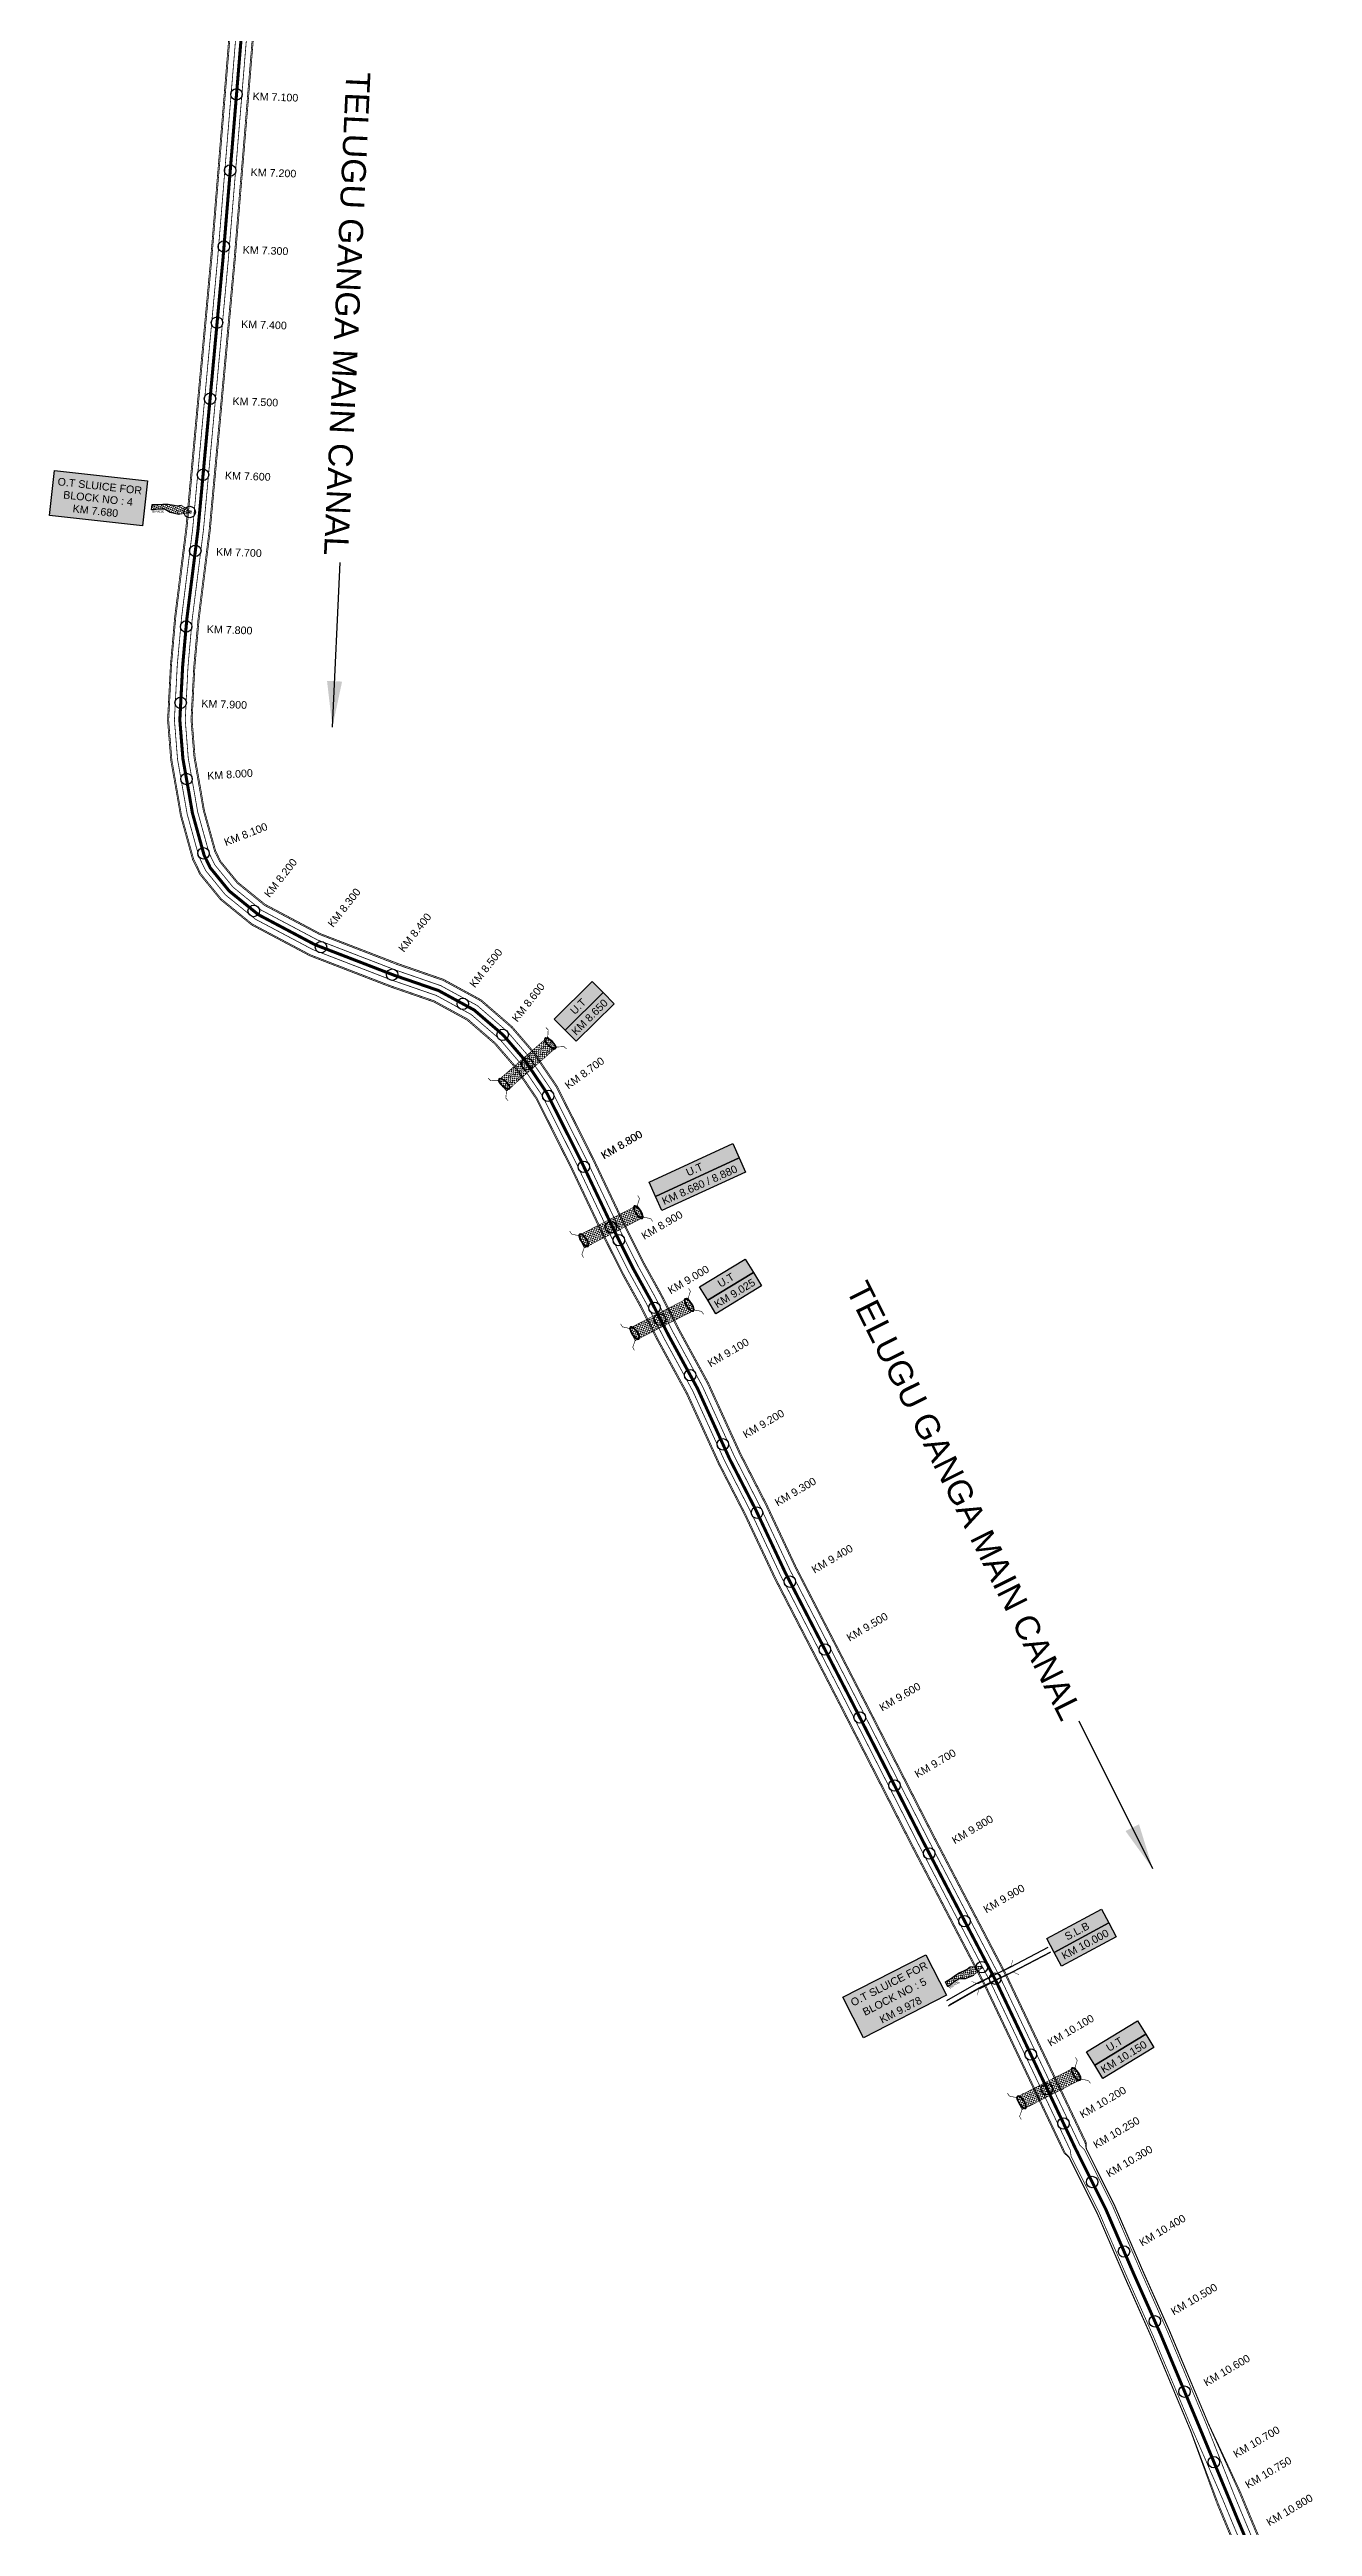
# Model space of a CAD drawing. Header units: inches. Extents: x 85036 to 260440, y 1649183 to 1742360.
# Drawn here: x 89192 to 90845, y 1724885 to 1728128 of the extents above; entities that cross this region are included whole.
import ezdxf

# ---------------------------------------------------------------- set-up
doc = ezdxf.new("R2010")
doc.units = ezdxf.units.IN
doc.header["$MEASUREMENT"] = 0
doc.header["$PDMODE"] = 32
doc.header["$PDSIZE"] = 15
doc.linetypes.add('ACAD_ISO02W100', pattern=[15, 12, -3])
for name, color, linetype in [('bed with', 5, 'Continuous'), ('cahnige', 7, 'Continuous'), ('CARTTRACK', 30, 'ACAD_ISO02W100'), ('chainage', 7, 'Continuous'), ('laying', 4, 'Continuous'), ('lining', 4, 'Continuous'), ('OT', 7, 'Continuous'), ('ROAD', 6, 'Continuous'), ('SLB', 11, 'Continuous'), ('STREAM', 4, 'Continuous'), ('Stu coo', 3, 'Continuous'), ('top of bund', 1, 'Continuous'), ('UT', 173, 'ACAD_ISO02W100'), ('V', 6, 'Continuous'), ('ZSTU', 7, 'Continuous')]:
    doc.layers.add(name, color=color, linetype=linetype)
doc.styles.add('5mm', font='times.ttf', dxfattribs={"height": 3})
doc.styles.get("Standard").update_dxf_attribs({"font": 'arial.ttf'})
doc.dimstyles.get("Standard").update_dxf_attribs({"dimtxt": 0.18, "dimasz": 0.18, "dimexe": 0.18, "dimexo": 0.0625, "dimgap": 0.09, "dimtad": 0, "dimtih": 1, "dimtoh": 1, "dimdec": 4, "dimzin": 0, "dimdsep": 46, "dimtxsty": 'Standard', "dimcen": 0.09, "dimadec": 0, "dimazin": 0, "dimtfac": 1, "dimtdec": 4, "dimtofl": 0, "dimtmove": 0, "dimatfit": 3, "dimfxl": 1, "dimtolj": 1, "dimtzin": 0, "dimarcsym": 0})

# ---------------------------------------------------------------- blocks, each defined once
blk = doc.blocks.new('VBVB')
at = {"layer": 'STREAM'}
h = blk.add_hatch(dxfattribs=at)
h.set_pattern_fill('DASH', color=256, scale=10, style=0)
h.set_pattern_definition([(0, (17867.8837, -28501.71), (1.25, 1.25), [1.25, -1.25])])
h.paths.add_polyline_path([(380096, 1497775), (380098.9, 1497780.2), (380100.4, 1497784.6), (380101.8, 1497788.8), (380103.8, 1497793.6), (380099.5, 1497795.9), (380098.5, 1497793.5), (380097.6, 1497789.6), (380097, 1497787.7), (380095.8, 1497784.7), (380093.9, 1497783), (380090.9, 1497780.8), (380086.6, 1497774), (380084.6, 1497765.2), (380084.1, 1497764.3), (380085.9, 1497763.2), (380086.6, 1497763.8), (380093.7, 1497769.3), (380094.5, 1497772.7)])
at = {"layer": 'OT', "const_width": 0.5}
blk.add_lwpolyline([(380084.6, 1497765.2), (380084.1, 1497764.3), (380083.5, 1497763.5), (380085.4, 1497762.3), (380085.9, 1497763.2), (380084.1, 1497764.3), (380085.9, 1497763.2), (380086.6, 1497763.8), (380093.7, 1497769.3), (380086.6, 1497763.8), (380085.9, 1497763.2), (380084.1, 1497764.3), (380084.6, 1497765.2), (380086.6, 1497774)], dxfattribs=at)
at = {"layer": 'STREAM'}
blk.add_lwpolyline([(380086.6, 1497774), (380090.9, 1497780.8), (380093.9, 1497783), (380095.8, 1497784.7), (380097, 1497787.7), (380097.6, 1497789.6), (380098.5, 1497793.5), (380099.5, 1497795.9), (380103.8, 1497793.6), (380101.8, 1497788.8), (380100.4, 1497784.6), (380098.9, 1497780.2), (380096, 1497775), (380094.5, 1497772.7), (380093.7, 1497769.3)], dxfattribs=at)
at = {"layer": 'cahnige', "style": '5mm'}
blk.add_text('Stream', height=2.5, rotation=71.1743, dxfattribs=at).set_placement((380095, 1497785.5))
blk = doc.blocks.new('FGDFGDFG6YURT')
at = {"layer": 'ROAD', "color": 1, "linetype": 'Continuous', "lineweight": 25}
for points in [[(386103.5, 1482907.4, 0), (386134.5, 1482913, 0), (386162.3, 1482917.4, 0), (386187, 1482923.1, 0)], [(386104.2, 1482903.5, 0), (386135.2, 1482909.2, 0), (386163.1, 1482913.6, 0), (386187.9, 1482919.3, 0)], [(386104.3, 1482907.7, 0), (386135.3, 1482913.3, 0), (386163.2, 1482917.7, 0), (386188, 1482923.4, 0)]]:
    blk.add_polyline3d(points, dxfattribs=at)
at = {"layer": 'SLB'}
for points, const_width in [([(386161.8, 1482917.9), (386162.2, 1482917.9), (386164.8, 1482922)], 0.3), ([(386134.6, 1482913.4), (386134.2, 1482913.4), (386130.6, 1482916.6)], 0.3), ([(386134.8, 1482908.7), (386134.5, 1482908.7), (386131.9, 1482904.6)], 0.3), ([(386134.6, 1482913.4), (386148.2, 1482915.4), (386161.8, 1482917.9)], 0.5), ([(386161.9, 1482914.1), (386148.3, 1482911.6), (386134.8, 1482908.7)], 0.5), ([(386162, 1482918.2), (386148.4, 1482915.7), (386134.9, 1482912.9)], 0.5), ([(386161.9, 1482914.1), (386162.2, 1482914), (386165.9, 1482910.9)], 0.3)]:
    blk.add_lwpolyline(points, dxfattribs=dict(at, const_width=const_width))
blk = doc.blocks.new('GGF')
at = {"layer": 'STREAM'}
h = blk.add_hatch(dxfattribs=at)
h.set_pattern_fill('DASH', color=256, scale=10, angle=-6.0827, style=0)
h.set_pattern_definition([(353.91726508, (-115347.3726, 1016.3876), (1.3754179499, 1.1105068496), [1.25, -1.25])])
h.paths.add_polyline_path([(406186.8, 1485623.9), (406186.3, 1485618.2), (406185.8, 1485612.4), (406242.6, 1485608.9), (406242.9, 1485614.6), (406243.1, 1485620.4)])
at = {"layer": 'laying', "linetype": 'ByBlock', "extrusion": (0, 0, -1)}
for centre in [(406188.8, 1485618.1), (406240.8, 1485615)]:
    blk.add_ellipse(centre, major_axis=(0.4, -6.37), ratio=0.388717, dxfattribs=at)
at = {"layer": 'laying', "linetype": 'ByBlock'}
for points in [[(406189.2, 1485612.2), (406189.1, 1485612.2), (406189.1, 1485612.2), (406188.9, 1485612.3), (406188.8, 1485612.4), (406188.5, 1485612.6), (406188.4, 1485612.8), (406188, 1485613.3), (406187.7, 1485613.9), (406187.3, 1485615.2), (406187.1, 1485615.9), (406186.9, 1485617.5), (406186.8, 1485618.3), (406186.8, 1485619.9), (406186.9, 1485620.7), (406187.2, 1485622.1), (406187.4, 1485622.7), (406187.7, 1485623.4), (406187.9, 1485623.6), (406188.1, 1485623.8), (406188.2, 1485623.9), (406188.4, 1485624), (406188.5, 1485624), (406188.6, 1485623.9), (406188.7, 1485623.9), (406189, 1485623.8), (406189.1, 1485623.6), (406189.4, 1485623.3), (406189.5, 1485623.1), (406190, 1485622.3), (406190.2, 1485621.6), (406190.6, 1485620), (406190.8, 1485619), (406190.9, 1485617.2), (406190.8, 1485616.3), (406190.6, 1485614.6), (406190.4, 1485613.9), (406190.1, 1485613), (406189.9, 1485612.8), (406189.6, 1485612.4), (406189.5, 1485612.4), (406189.3, 1485612.3), (406189.3, 1485612.2), (406189.2, 1485612.2)], [(406241.2, 1485609.1), (406241.1, 1485609.1), (406241, 1485609.1), (406240.8, 1485609.2), (406240.7, 1485609.3), (406240.5, 1485609.5), (406240.4, 1485609.6), (406240, 1485610.2), (406239.7, 1485610.7), (406239.3, 1485612), (406239.1, 1485612.8), (406238.9, 1485614.4), (406238.8, 1485615.2), (406238.8, 1485616.8), (406238.9, 1485617.6), (406239.1, 1485618.9), (406239.3, 1485619.5), (406239.7, 1485620.2), (406239.8, 1485620.4), (406240.1, 1485620.7), (406240.2, 1485620.8), (406240.4, 1485620.8), (406240.4, 1485620.8), (406240.6, 1485620.8), (406240.7, 1485620.8), (406241, 1485620.6), (406241.1, 1485620.5), (406241.4, 1485620.2), (406241.5, 1485620), (406241.9, 1485619.2), (406242.2, 1485618.5), (406242.6, 1485616.8), (406242.7, 1485615.9), (406242.8, 1485614.1), (406242.8, 1485613.1), (406242.6, 1485611.5), (406242.4, 1485610.7), (406242, 1485609.9), (406241.9, 1485609.6), (406241.6, 1485609.3), (406241.5, 1485609.2), (406241.3, 1485609.1), (406241.2, 1485609.1), (406241.2, 1485609.1)]]:
    blk.add_open_spline(points, degree=3, knots=[0, 0, 0, 0, 0.189072, 0.189072, 0.378144, 0.378144, 0.567217, 0.567217, 0.964238, 0.964238, 1.36126, 1.36126, 1.758281, 1.758281, 2.155303, 2.155303, 2.552324, 2.552324, 2.807761, 2.807761, 3.01244, 3.01244, 3.217119, 3.217119, 3.421798, 3.421798, 3.626477, 3.626477, 3.831155, 3.831155, 4.280923, 4.280923, 4.73069, 4.73069, 5.180458, 5.180458, 5.630225, 5.630225, 5.896844, 5.896844, 6.112115, 6.112115, 6.283185, 6.283185, 6.283185, 6.283185], dxfattribs=at)
at = {"layer": 'UT', "ltscale": 0.2, "const_width": 0.5}
for points in [[(406181, 1485605.6), (406181.2, 1485608.6), (406185.8, 1485612.4), (406186.3, 1485618.2), (406186.8, 1485623.9), (406182.5, 1485628), (406182.5, 1485631)], [(406185.8, 1485612.4), (406242.6, 1485608.9)], [(406186.8, 1485623.9), (406243.1, 1485620.4)], [(406247.7, 1485627.4), (406247.6, 1485624.4), (406243.1, 1485620.4), (406242.9, 1485614.6), (406242.6, 1485608.9), (406247.1, 1485604.9), (406247.3, 1485602)]]:
    blk.add_lwpolyline(points, dxfattribs=at)

msp = doc.modelspace()

# ---------------------------------------------------------------- hatches: boundary and pattern name
at = {"layer": 'V'}
for points in [[(89198.7, 1727576.6), (89320.3, 1727563.2), (89313.8, 1727504.1), (89192.2, 1727517.5)], [(90230.3, 1725577.6), (90339.1, 1725633.3), (90366.2, 1725580.4), (90257.4, 1725524.6)]]:
    msp.add_hatch(color=2, dxfattribs=at).paths.add_polyline_path(points)
at = {"layer": 'ZSTU'}
h = msp.add_hatch(color=135, dxfattribs=at)
h.set_gradient(color1=(141, 177, 78), color2=(107, 135, 59), one_color=1, tint=0.38, name='CYLINDER')
h.paths.add_polyline_path([(89916.6, 1726892.9), (89902.2, 1726907.4), (89852.6, 1726858.2), (89867, 1726843.7)])
h.paths.add_polyline_path([(89879.9, 1726860.1), (89899.5, 1726879.5), (89888.7, 1726890.3), (89869.1, 1726870.9)], flags=24)
h = msp.add_hatch(color=252, dxfattribs=at)
h.set_gradient(color1=(167, 88, 159), color2=(127, 67, 121), one_color=1, tint=0.38, name='CYLINDER')
h.paths.add_polyline_path([(89931, 1726878.4), (89916.6, 1726892.9), (89867, 1726843.7), (89881.5, 1726829.2)])
h.paths.add_polyline_path([(89881.5, 1726832.5), (89927.5, 1726878.3), (89916.7, 1726889.1), (89870.7, 1726843.4)], flags=24)
h = msp.add_hatch(color=135, dxfattribs=at)
h.set_gradient(color1=(141, 177, 78), color2=(107, 135, 59), one_color=1, tint=0.38, name='CYLINDER')
h.paths.add_polyline_path([(89976.9, 1726644.8), (89985.3, 1726626.2), (90094.8, 1726676.7), (90086.4, 1726695.4)])
h.paths.add_polyline_path([(90026.7, 1726648.8), (90051.9, 1726660.1), (90045.6, 1726674), (90020.5, 1726662.7)], flags=24)
h = msp.add_hatch(color=252, dxfattribs=at)
h.set_gradient(color1=(167, 88, 159), color2=(127, 67, 121), one_color=1, tint=0.38, name='CYLINDER')
h.paths.add_polyline_path([(90103.2, 1726658), (90094.8, 1726676.7), (89985.3, 1726626.2), (89993.7, 1726607.5)])
h.paths.add_polyline_path([(89995.3, 1726611.2), (90097, 1726657), (90090.7, 1726671.2), (89988.9, 1726625.3)], flags=24)
h = msp.add_hatch(color=135, dxfattribs=at)
h.set_gradient(color1=(141, 177, 78), color2=(107, 135, 59), one_color=1, tint=0.38, name='CYLINDER')
h.paths.add_polyline_path([(90113.3, 1726526.5), (90102.6, 1726543.9), (90043, 1726507.6), (90053.7, 1726490.1)])
h.paths.add_polyline_path([(90070, 1726503.1), (90093.5, 1726517.4), (90085.6, 1726530.5), (90062, 1726516.1)], flags=24)
h = msp.add_hatch(color=252, dxfattribs=at)
h.set_gradient(color1=(167, 88, 159), color2=(127, 67, 121), one_color=1, tint=0.38, name='CYLINDER')
h.paths.add_polyline_path([(90123.9, 1726509), (90113.3, 1726526.5), (90053.7, 1726490.1), (90064.3, 1726472.6)])
h.paths.add_polyline_path([(90065.1, 1726475.9), (90120.5, 1726509.7), (90112.6, 1726522.8), (90057.1, 1726489)], flags=24)
h = msp.add_hatch(color=135, dxfattribs=at)
h.set_gradient(color1=(141, 177, 78), color2=(107, 135, 59), one_color=1, tint=0.38, name='CYLINDER')
h.paths.add_polyline_path([(90578.5, 1725674.9), (90568.9, 1725692.9), (90497.2, 1725654.4), (90506.9, 1725636.4)])
h.paths.add_polyline_path([(90523.2, 1725648.2), (90557.9, 1725666.7), (90550.6, 1725680.4), (90515.9, 1725661.8)], flags=24)
h = msp.add_hatch(color=252, dxfattribs=at)
h.set_gradient(color1=(167, 88, 159), color2=(127, 67, 121), one_color=1, tint=0.38, name='CYLINDER')
h.paths.add_polyline_path([(90588.2, 1725656.8), (90578.5, 1725674.9), (90506.9, 1725636.4), (90516.5, 1725618.3)])
h.paths.add_polyline_path([(90519.1, 1725623), (90583.2, 1725657.3), (90576, 1725670.8), (90511.9, 1725636.5)], flags=24)
h = msp.add_hatch(color=135, dxfattribs=at)
h.set_gradient(color1=(141, 177, 78), color2=(107, 135, 59), one_color=1, tint=0.38, name='CYLINDER')
h.paths.add_polyline_path([(90549.4, 1725506.1), (90560, 1725488.6), (90626.8, 1725529.4), (90616.2, 1725546.9)])
h.paths.add_polyline_path([(90578.1, 1725502.4), (90601.7, 1725516.7), (90593.7, 1725529.8), (90570.2, 1725515.4)], flags=24)
h = msp.add_hatch(color=252, dxfattribs=at)
h.set_gradient(color1=(167, 88, 159), color2=(127, 67, 121), one_color=1, tint=0.38, name='CYLINDER')
h.paths.add_polyline_path([(90637.5, 1725511.9), (90626.8, 1725529.4), (90560, 1725488.6), (90570.7, 1725471.2)])
h.paths.add_polyline_path([(90571.1, 1725474.2), (90633.1, 1725512), (90625.2, 1725525.1), (90563.1, 1725487.3)], flags=24)

# ---------------------------------------------------------------- linework, layer by layer
for p in [(89436.8, 1728069), (89428.6, 1727969.4), (89420.4, 1727869.7), (89411.4, 1727770.1), (89402.2, 1727670.5), (89393, 1727571), (89382.9, 1727471.5), (89370.9, 1727372.2), (89363.8, 1727272.5), (89371.3, 1727172.7), (89393.7, 1727075.3), (89459.4, 1726999.9), (89547.5, 1726952.6), (89640.7, 1726916.5), (89733.1, 1726878.2), (89785.2, 1726837.8), (89844.8, 1726757.7), (89891.3, 1726665), (89937.3, 1726568.9), (89983.8, 1726480.4), (90030.6, 1726392), (90073.4, 1726301.6), (90118, 1726212.1), (90161, 1726121.8), (90206.8, 1726032.9), (90252.5, 1725944), (90297.9, 1725854.9), (90343.5, 1725765.9), (90389.7, 1725677.2), (90476.3, 1725502.7), (90519.2, 1725412.4), (90556.6, 1725335.8), (90598.3, 1725244.9), (90638.6, 1725153.4), (90677.6, 1725061.3), (90716, 1724969)]:
    msp.add_point(p)
at = {"color": 2}
for p in [(89375.6, 1727522.2), (89817.3, 1726799.5), (89926.7, 1726585.8), (89990.8, 1726465.1), (90412.3, 1725617), (90429.8, 1725602), (90497.5, 1725457.4)]:
    msp.add_point(p, dxfattribs=at)
at = {"layer": 'bed with', "const_width": 1}
for points in [[(89439.8, 1728191.1), (89412.1, 1727853.5), (89379.5, 1727500.2), (89364.9, 1727383.4), (89359.3, 1727321.1), (89355.6, 1727249.9), (89359.7, 1727198.4), (89367.7, 1727153), (89372.3, 1727126.8), (89387.8, 1727070.6), (89396.6, 1727052.6), (89422.2, 1727021.1), (89461.6, 1726989.1), (89536.7, 1726949.3), (89640.5, 1726909.2), (89698.4, 1726889.2), (89743.9, 1726864.4), (89781.2, 1726832.1), (89807.3, 1726801.7), (89836.7, 1726758.5), (89883.1, 1726666.2), (89924.2, 1726579.4), (89950.2, 1726527.7), (89972.3, 1726487.7), (89996.2, 1726440.8), (90033.9, 1726371.6), (90075.7, 1726279.9), (90110.3, 1726212.4), (90148.6, 1726130.7), (90236.6, 1725959.9), (90330, 1725776.7), (90424.4, 1725595.7), (90528, 1725377.6), (90529.2, 1725369.2)], [(89453.9, 1728190.2), (89426.1, 1727852.3), (89393.6, 1727498.7), (89378.9, 1727381.9), (89373.4, 1727320.1), (89369.8, 1727250), (89373.7, 1727200.2), (89381.6, 1727155.4), (89386, 1727129.8), (89401, 1727075.6), (89408.5, 1727060.2), (89432.3, 1727031.1), (89469.4, 1727000.9), (89542.5, 1726962.1), (89645.4, 1726922.4), (89704.1, 1726902.1), (89752, 1726876), (89791.2, 1726842.1), (89818.6, 1726810.3), (89848.8, 1726765.7), (89895.7, 1726672.4), (89936.9, 1726585.6), (89962.7, 1726534.3), (89984.8, 1726494.3), (90008.7, 1726447.4), (90046.5, 1726377.9), (90088.4, 1726286), (90122.9, 1726218.6), (90161.2, 1726137), (90249.1, 1725966.3), (90342.6, 1725783.2), (90437.1, 1725601.9), (90540.7, 1725383.8), (90546.6, 1725377.9)], [(90529.2, 1725369.2), (90566, 1725295.4), (90602.7, 1725210.4), (90637.3, 1725132.5), (90688.4, 1725010.4), (90727.8, 1724919.7)], [(90546.6, 1725377.9), (90583.7, 1725303.7), (90620.6, 1725218.2), (90655.2, 1725140.2), (90706.4, 1725017.9), (90742.6, 1724925.9)], [(90727.8, 1724919.7), (90740.5, 1724888.9), (90776.3, 1724803.9)], [(90742.6, 1724925.9), (90755.4, 1724895.1), (90791.1, 1724810.3)]]:
    msp.add_lwpolyline(points, dxfattribs=at)
at = {"layer": 'lining', "const_width": 1}
for points in [[(89432.3, 1728191.6), (89404.6, 1727854.2), (89372.1, 1727501), (89357.4, 1727384.2), (89351.8, 1727321.6), (89348.1, 1727249.7), (89352.3, 1727197.5), (89360.3, 1727151.7), (89364.9, 1727125.1), (89380.7, 1727067.9), (89390.2, 1727048.5), (89416.9, 1727015.7), (89457.4, 1726982.8), (89533.6, 1726942.4), (89638, 1726902.1), (89695.3, 1726882.3), (89739.6, 1726858.2), (89775.9, 1726826.8), (89801.4, 1726797.2), (89830.2, 1726754.7), (89876.3, 1726662.9), (89917.5, 1726576.1), (89943.5, 1726524.2), (89965.7, 1726484.2), (89989.5, 1726437.3), (90027.2, 1726368.2), (90068.9, 1726276.6), (90103.5, 1726209.1), (90141.9, 1726127.4), (90229.9, 1725956.5), (90323.4, 1725773.3), (90417.7, 1725592.3), (90521.2, 1725374.3), (90527, 1725368)], [(89461.4, 1728189.7), (89433.6, 1727851.6), (89401, 1727497.8), (89386.4, 1727381.1), (89380.9, 1727319.6), (89377.3, 1727250.2), (89381.2, 1727201.1), (89389, 1727156.7), (89393.4, 1727131.5), (89408.1, 1727078.3), (89414.9, 1727064.3), (89437.6, 1727036.4), (89473.5, 1727007.2), (89545.7, 1726969), (89647.9, 1726929.4), (89707.1, 1726909), (89756.3, 1726882.2), (89796.5, 1726847.4), (89824.5, 1726814.9), (89855.3, 1726769.5), (89902.5, 1726675.7), (89943.7, 1726588.9), (89969.3, 1726537.8), (89991.4, 1726497.9), (90015.3, 1726450.9), (90053.2, 1726381.2), (90095.1, 1726289.3), (90129.6, 1726221.9), (90168, 1726140.3), (90255.8, 1725969.7), (90349.2, 1725786.6), (90443.8, 1725605.3), (90547.4, 1725387.1), (90548.9, 1725379)], [(90527, 1725368), (90563.7, 1725294.4), (90600.4, 1725209.4), (90635, 1725131.5), (90686.1, 1725009.4), (90720.8, 1724916.9)], [(90548.9, 1725379), (90585.9, 1725304.7), (90622.8, 1725219.2), (90657.5, 1725141.2), (90708.8, 1725018.8), (90749.6, 1724928.7)], [(90720.8, 1724916.9), (90733.6, 1724886), (90769.4, 1724800.9)], [(90749.6, 1724928.7), (90762.3, 1724897.9), (90797.9, 1724813.3)]]:
    msp.add_lwpolyline(points, dxfattribs=at)
at = {"layer": 'top of bund', "const_width": 1}
for points in [[(89430.8, 1728191.7), (89403.1, 1727854.3), (89370.6, 1727501.2), (89355.9, 1727384.3), (89350.4, 1727321.7), (89346.6, 1727249.7), (89350.8, 1727197.3), (89358.9, 1727151.5), (89363.5, 1727124.8), (89379.3, 1727067.4), (89388.9, 1727047.7), (89415.8, 1727014.7), (89456.6, 1726981.6), (89532.9, 1726941.1), (89637.4, 1726900.7), (89694.7, 1726880.9), (89738.7, 1726856.9), (89774.8, 1726825.7), (89800.2, 1726796.2), (89828.9, 1726754), (89875, 1726662.3), (89916.1, 1726575.5), (89942.2, 1726523.5), (89964.3, 1726483.5), (89988.2, 1726436.6), (90025.8, 1726367.5), (90067.6, 1726275.9), (90102.2, 1726208.4), (90140.5, 1726126.8), (90228.6, 1725955.8), (90322, 1725772.6), (90416.4, 1725591.6), (90519.9, 1725373.7), (90526.5, 1725367.8)], [(89462.9, 1728189.6), (89435.1, 1727851.5), (89402.5, 1727497.7), (89387.9, 1727380.9), (89382.4, 1727319.5), (89378.8, 1727250.2), (89382.7, 1727201.3), (89390.5, 1727157), (89394.8, 1727131.8), (89409.5, 1727078.8), (89416.1, 1727065.1), (89438.6, 1727037.5), (89474.4, 1727008.5), (89546.3, 1726970.3), (89648.5, 1726930.9), (89707.7, 1726910.4), (89757.1, 1726883.5), (89797.6, 1726848.5), (89825.7, 1726815.8), (89856.6, 1726770.3), (89903.8, 1726676.4), (89945, 1726589.6), (89970.6, 1726538.5), (89992.7, 1726498.6), (90016.6, 1726451.6), (90054.6, 1726381.9), (90096.5, 1726289.9), (90131, 1726222.6), (90169.3, 1726140.9), (90257.1, 1725970.4), (90350.6, 1725787.3), (90445.1, 1725606), (90548.8, 1725387.7), (90549.3, 1725379.2)], [(90526.5, 1725367.8), (90563.3, 1725294.2), (90599.9, 1725209.2), (90634.6, 1725131.3), (90685.7, 1725009.2), (90719.4, 1724916.3)], [(90549.3, 1725379.2), (90586.4, 1725304.9), (90623.3, 1725219.4), (90658, 1725141.4), (90709.2, 1725019), (90751, 1724929.3)], [(90719.4, 1724916.3), (90732.2, 1724885.4), (90768, 1724800.3)], [(90751, 1724929.3), (90763.7, 1724898.5), (90799.3, 1724813.9)]]:
    msp.add_lwpolyline(points, dxfattribs=at)
at = {"layer": 'V', "color": 1, "const_width": 4}
for points in [[(89446.9, 1728190.6), (89419.1, 1727852.9), (89386.5, 1727499.4), (89371.9, 1727382.6), (89366.4, 1727320.6), (89362.7, 1727249.9), (89366.7, 1727199.3), (89374.7, 1727154.2), (89379.1, 1727128.3), (89394.4, 1727073.1), (89402.5, 1727056.4), (89427.2, 1727026.1), (89465.5, 1726995), (89539.6, 1726955.7), (89642.9, 1726915.8), (89701.2, 1726895.7), (89747.9, 1726870.2), (89786.2, 1726837.1), (89813, 1726806), (89842.7, 1726762.1), (89889.4, 1726669.3), (89930.6, 1726582.5), (89956.4, 1726531), (89978.5, 1726491), (90002.4, 1726444.1), (90040.2, 1726374.7), (90082, 1726282.9), (90116.6, 1726215.5), (90154.9, 1726133.9), (90242.9, 1725963.1), (90336.3, 1725779.9), (90430.8, 1725598.8), (90534.3, 1725380.7), (90537.9, 1725373.5)], [(90537.9, 1725373.5), (90574.8, 1725299.5), (90611.6, 1725214.3), (90646.3, 1725136.4), (90697.4, 1725014.1), (90735.2, 1724922.8)], [(90735.2, 1724922.8), (90747.9, 1724892), (90783.7, 1724807.1)]]:
    msp.add_lwpolyline(points, dxfattribs=at)
at = {"layer": 'V', "color": 2}
for points in [[(89198.7, 1727576.6), (89320.3, 1727563.2), (89313.8, 1727504.1), (89192.2, 1727517.5)], [(90230.3, 1725577.6), (90339.1, 1725633.3), (90366.2, 1725580.4), (90257.4, 1725524.6)]]:
    msp.add_lwpolyline(points, close=True, dxfattribs=at)
at = {"layer": 'ZSTU', "color": 135}
for points in [[(89852.6, 1726858.2), (89902.2, 1726907.4), (89916.6, 1726892.9), (89867, 1726843.7)], [(89976.9, 1726644.8), (90086.4, 1726695.4), (90094.8, 1726676.7), (89985.3, 1726626.2)], [(90043, 1726507.6), (90102.6, 1726543.9), (90113.3, 1726526.5), (90053.7, 1726490.1)], [(90497.2, 1725654.4), (90568.9, 1725692.9), (90578.5, 1725674.9), (90506.9, 1725636.4)], [(90549.4, 1725506.1), (90616.2, 1725546.9), (90626.8, 1725529.4), (90560, 1725488.6)]]:
    msp.add_lwpolyline(points, close=True, dxfattribs=at)
at = {"layer": 'ZSTU', "color": 252}
for points in [[(89867, 1726843.7), (89916.6, 1726892.9), (89931, 1726878.4), (89881.5, 1726829.2)], [(89985.3, 1726626.2), (90094.8, 1726676.7), (90103.2, 1726658), (89993.7, 1726607.5)], [(90053.7, 1726490.1), (90113.3, 1726526.5), (90123.9, 1726509), (90064.3, 1726472.6)], [(90506.9, 1725636.4), (90578.5, 1725674.9), (90588.2, 1725656.8), (90516.5, 1725618.3)], [(90560, 1725488.6), (90626.8, 1725529.4), (90637.5, 1725511.9), (90570.7, 1725471.2)]]:
    msp.add_lwpolyline(points, close=True, dxfattribs=at)

# ---------------------------------------------------------------- block references
at = {"layer": 'CARTTRACK', "color": 3, "zscale": 1.439622273616309}
for p, xscale, yscale, rotation in [((2299100.8, 1984000.2), 1.439622272862091, 1.439622273556779, 110.85984494658), ((1794288.7, 3155815.1), 1.439622272835377, 1.439622273575878, 144.2486607303251)]:
    msp.add_blockref('VBVB', p, dxfattribs=dict(at, xscale=xscale, yscale=yscale, rotation=rotation))
at = {"layer": 'laying', "color": 6, "linetype": 'ByBlock', "zscale": 1.539389526941385}
for p, xscale, yscale, rotation in [((1255898.7, -337513.3), 1.539389526996804, 1.539389526882132, 44.75375110420241), ((721099.5, -558747.9), 1.539389527009996, 1.539389526885316, 30.73197256725949), ((721166.1, -558869.4), 1.539389527009996, 1.539389526885316, 30.73197256725949), ((721672.4, -559876.4), 1.539389527009996, 1.539389526885316, 30.73197256725949)]:
    msp.add_blockref('GGF', p, dxfattribs=dict(at, xscale=xscale, yscale=yscale, rotation=rotation))
at = {"layer": 'laying', "color": 1, "linetype": 'ByBlock', "xscale": 1.760345254501136, "yscale": 1.760345254576805, "zscale": 1.760345254585044, "rotation": 197.0036132461109}
msp.add_blockref('FGDFGDFG6YURT', (-22906.6, 4420712.9), dxfattribs=at)

# ---------------------------------------------------------------- texts
at = {"layer": 'chainage', "color": 1}
for rotation, p in [(267.3499, (89580.6, 1728099)), (296.4856, (90233.9, 1726504.5))]:
    msp.add_text('TELUGU GANGA MAIN CANAL', height=31.655, rotation=rotation, dxfattribs=at).set_placement(p)
at = {"layer": 'chainage', "color": 0}
for s, rotation, p in [('KM 7.100', 358.0212, (89457.8, 1728061.5)), ('KM 7.200', 358.0212, (89455.2, 1727962.2)), ('KM 7.300', 358.0212, (89444.8, 1727860.6)), ('KM 7.400', 358.0212, (89442.8, 1727763.3)), ('KM 7.500', 358.0212, (89431.5, 1727662.4)), ('KM 7.600', 358.0212, (89421.6, 1727565.1)), ('KM 7.700', 358.0212, (89410, 1727465.3)), ('KM 7.800', 358.0212, (89397.8, 1727363.9)), ('KM 7.900', 358.0212, (89390.7, 1727266.5)), ('KM 8.000', 3.8394, (89398.9, 1727171.7)), ('KM 8.100', 21.5336, (89423, 1727084.6)), ('KM 8.200', 51.9181, (89480.1, 1727016.5)), ('KM 8.300', 51.9181, (89563.2, 1726977.6)), ('KM 8.400', 51.9181, (89655.8, 1726945)), ('KM 8.500', 51.9181, (89748.8, 1726898.5)), ('KM 8.600', 51.9181, (89804.3, 1726853.6)), ('KM 8.700', 36.3183, (89871.2, 1726766)), ('KM 8.800', 30.496, (89917.6, 1726674.4)), ('KM 8.800', 30.496, (89918, 1726674.4)), ('KM 8.900', 30.496, (89970.5, 1726569.1)), ('KM 9.000', 30.496, (90005.1, 1726497.7)), ('KM 9.100', 30.496, (90057.2, 1726402.2)), ('KM 9.200', 30.496, (90103.4, 1726309)), ('KM 9.300', 30.496, (90145.1, 1726220.1)), ('KM 9.400', 30.496, (90193.3, 1726132.1)), ('KM 9.500', 30.496, (90239.1, 1726043.1)), ('KM 9.600', 30.496, (90281.9, 1725951.5)), ('KM 9.700', 30.496, (90328.1, 1725864.4)), ('KM 9.800', 30.496, (90376.8, 1725777.8)), ('KM 9.900', 30.496, (90418.1, 1725687.3)), ('KM 10.100', 30.496, (90502.1, 1725512.9)), ('KM 10.200', 30.496, (90544.2, 1725418.8)), ('KM 10.300', 30.496, (90578.8, 1725341.5)), ('KM 10.400', 30.496, (90622.1, 1725251.1)), ('KM 10.500', 30.496, (90663.5, 1725160.8)), ('KM 10.600', 30.496, (90706.3, 1725067.8)), ('KM 10.700', 30.496, (90745.2, 1724974.1)), ('KM 10.800', 30.496, (90788.5, 1724884.9))]:
    msp.add_text(s, height=10, rotation=rotation, dxfattribs=at).set_placement(p)
at = {"layer": 'chainage', "color": 6}
for s, p in [('KM 10.250', (90561.9, 1725379.1)), ('KM 10.750', (90760.7, 1724934))]:
    msp.add_text(s, height=10, rotation=30.496, dxfattribs=at).set_placement(p)
at = {"layer": 'Stu coo', "color": 1}
for s, rotation, p in [('O.T SLUICE FOR ', 353.7368, (89202.3, 1727557.3)), (' BLOCK NO : 4', 353.7368, (89205.8, 1727540.5)), ('KM 7.680', 353.7368, (89222, 1727521.9)), ('O.T SLUICE FOR ', 27.1257, (90243.8, 1725565.4)), (' BLOCK NO : 5', 27.1257, (90256.1, 1725551.3)), ('KM 9.978', 27.1257, (90281.7, 1725543.1))]:
    msp.add_text(s, height=10, rotation=rotation, dxfattribs=at).set_placement(p)
at = {"layer": 'Stu coo', "color": 0}
for s, rotation, p in [('U.T', 44.8106, (89879.5, 1726863.4)), ('KM 8.650', 44.8106, (89881.4, 1726836.3)), ('KM 8.680 / 8.880', 24.2564, (89996.5, 1726614.8)), ('U.T', 24.2564, (90028, 1726652.3)), ('KM 9.025', 31.361, (90065.9, 1726479.6)), ('U.T', 31.361, (90070.4, 1726506.4)), ('KM 10.000', 28.1104, (90520.1, 1725626.6)), ('S.L.B', 28.1104, (90524.1, 1725651.8)), ('U.T', 31.361, (90578.9, 1725506)), ('KM 10.150', 31.361, (90571.8, 1725477.8))]:
    msp.add_text(s, height=10, rotation=rotation, dxfattribs=at).set_placement(p)

# ---------------------------------------------------------------- leaders
at = {"layer": 'chainage', "color": 1}
for points in [[(89562.4, 1727240.7), (89572.4, 1727456.2)], [(90636, 1725745.9), (90539.7, 1725939)]]:
    msp.add_leader(points, dimstyle='Standard', override={"dimasz": 60, "dimgap": 0.09, "dimtad": 0}, dxfattribs=at)

doc.saveas('drawing.dxf')
